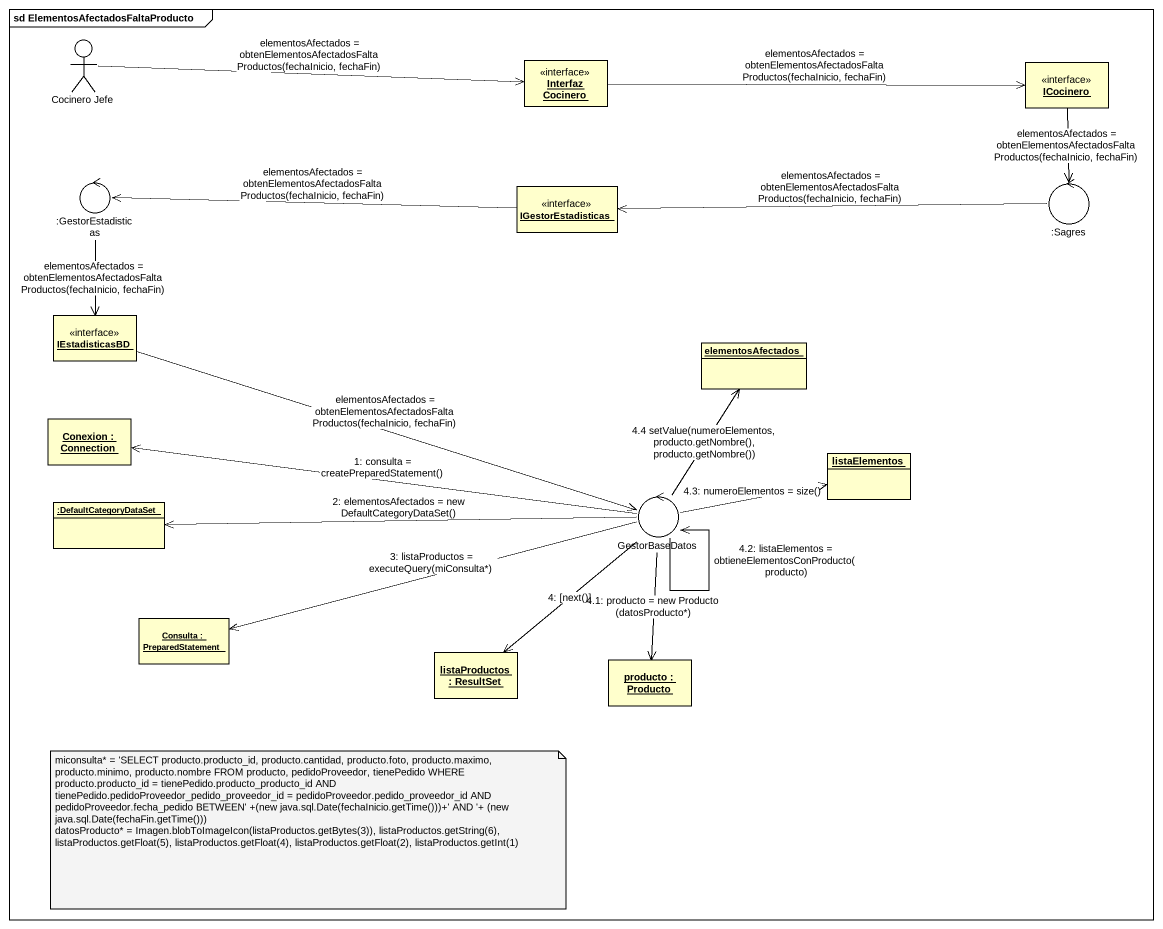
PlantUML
@startuml
mainframe sd ElementosAfectadosFaltaProducto
allowmixing
hide circle
hide empty members
actor "Cocinero Jefe" as Cocinero_Jefe
object "Interfaz Cocinero" as Interfaz_Cocinero <<interface>>
object ICocinero <<interface>>
control ":GestorEstadisticas" as GestorEstadisticas
object IGestorEstadisticas <<interface>>
control ":Sagres" as Sagres
object IEstadisticasBD <<interface>>
object elementosAfectados
object "Conexion : Connection" as Conexion_Connection
object listaElementos
object ":DefaultCategoryDataSet" as DefaultCategoryDataSet
control GestorBaseDatos
object "Consulta : PreparedStatement" as Consulta_PreparedStatement
object "listaProductos : ResultSet" as listaProductos_ResultSet
object "producto : Producto" as producto_Producto
Cocinero_Jefe -right-> Interfaz_Cocinero : elementosAfectados = obtenElementosAfectadosFaltaProductos(fechaInicio, fechaFin)
Interfaz_Cocinero -right-> ICocinero : elementosAfectados = obtenElementosAfectadosFaltaProductos(fechaInicio, fechaFin)
ICocinero --> Sagres : elementosAfectados = obtenElementosAfectadosFaltaProductos(fechaInicio, fechaFin)
GestorEstadisticas --> IEstadisticasBD : elementosAfectados = obtenElementosAfectadosFaltaProductos(fechaInicio, fechaFin)
IGestorEstadisticas -left-> GestorEstadisticas : elementosAfectados = obtenElementosAfectadosFaltaProductos(fechaInicio, fechaFin)
Sagres -left-> IGestorEstadisticas : elementosAfectados = obtenElementosAfectadosFaltaProductos(fechaInicio, fechaFin)
IEstadisticasBD -right-> GestorBaseDatos : elementosAfectados = obtenElementosAfectadosFaltaProductos(fechaInicio, fechaFin)
GestorBaseDatos -up-> elementosAfectados : 4.4 setValue(numeroElementos, producto.getNombre(), producto.getNombre())
GestorBaseDatos -left-> Conexion_Connection : 1: consulta = createPreparedStatement()
GestorBaseDatos -right-> listaElementos : 4.3: numeroElementos = size()
GestorBaseDatos -left-> DefaultCategoryDataSet : 2: elementosAfectados = new DefaultCategoryDataSet()
GestorBaseDatos --> GestorBaseDatos : 4.2: listaElementos = obtieneElementosConProducto(producto)
GestorBaseDatos -left-> Consulta_PreparedStatement : 3: listaProductos = executeQuery(miConsulta*)
GestorBaseDatos --> listaProductos_ResultSet : 4: [next()]
GestorBaseDatos --> producto_Producto : 4.1: producto = new Producto (datosProducto*)
note as N1
  miconsulta* = 'SELECT producto.producto_id, producto.cantidad, producto.foto, producto.maximo, producto.minimo, producto.nombre FROM producto, pedidoProveedor, tienePedido WHERE producto.producto_id = tienePedido.producto_producto_id AND tienePedido.pedidoProveedor_pedido_proveedor_id = pedidoProveedor.pedido_proveedor_id AND pedidoProveedor.fecha_pedido BETWEEN' +(new java.sql.Date(fechaInicio.getTime()))+' AND '+ (new java.sql.Date(fechaFin.getTime()))
  datosProducto* = Imagen.blobToImageIcon(listaProductos.getBytes(3)), listaProductos.getString(6), listaProductos.getFloat(5), listaProductos.getFloat(4), listaProductos.getFloat(2), listaProductos.getInt(1)
end note
@enduml
